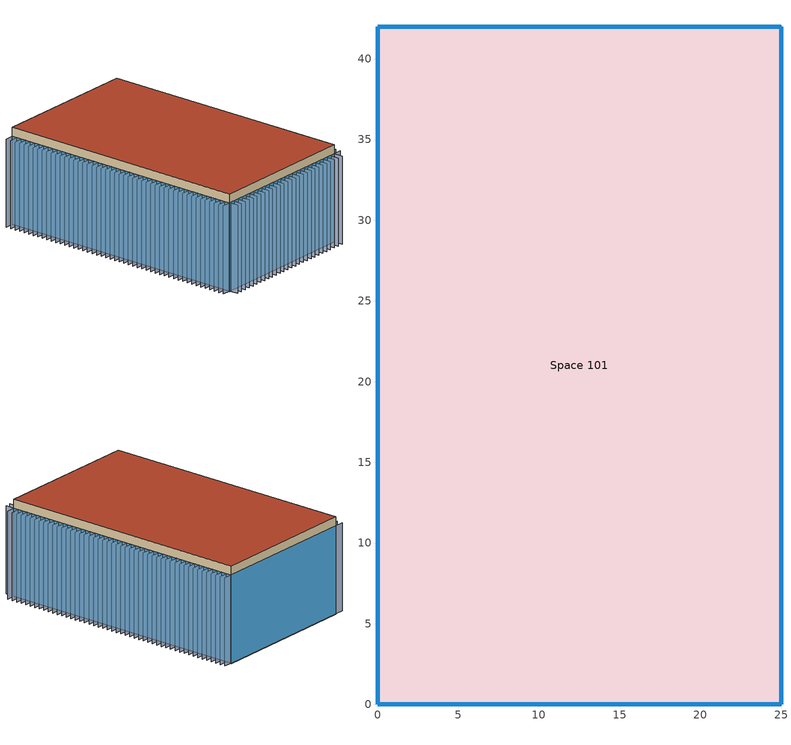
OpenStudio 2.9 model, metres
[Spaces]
Space 101
 floor ground: 25,42 25,0 0,0 0,42 z0
 wall outside: 0,0 25,0 25,42 0,42 0,0 z0:15.85
 window: 25,0.03 25,41.97 / 0,41.97 0,0.03 z0.1:14.38; 0.03,0 24.97,0 / 24.97,42 0.03,42 z0.1:14.39
 roof outside: 25,0 25,42 0,42 0,0 z15.85
shading: 25,0.03 26.5,0.03 / 25,0.9 26.5,0.9 / 25,1.77 26.5,1.77 / 25,2.65 26.5,2.65 / 25,3.52 26.5,3.52 / 25,7.02 26.5,7.02 / 25,5.27 26.5,5.27 / 25,4.4 26.5,4.4 / 25,6.14 26.5,6.14 / 25,13.13 26.5,13.13 / 25,14.01 26.5,14.01 / 25,7.89 26.5,7.89 / 25,12.26 26.5,12.26 / 25,11.39 26.5,11.39 / 25,9.64 26.5,9.64 / 25,8.76 26.5,8.76 / 25,10.51 26.5,10.51 / 25,14.88 26.5,14.88 / 25,16.63 26.5,16.63 / 25,17.5 26.5,17.5 / 25,15.76 26.5,15.76 / 25,20.13 26.5,20.13 / 25,19.25 26.5,19.25 / 25,18.38 26.5,18.38 / 25,21 26.5,21 / 25,27.99 26.5,27.99 / 25,27.12 26.5,27.12 / 25,21.87 26.5,21.87 / 25,26.24 26.5,26.24 / 25,25.37 26.5,25.37 / 25,23.62 26.5,23.62 / 25,22.75 26.5,22.75 / 25,24.5 26.5,24.5 / 25,41.98 26.5,41.98 / 25,41.1 26.5,41.1 / 25,32.36 26.5,32.36 / 25,35.86 26.5,35.86 / 25,38.48 26.5,38.48 / 25,33.24 26.5,33.24 / 25,34.98 26.5,34.98 / 25,40.23 26.5,40.23 / 25,36.73 26.5,36.73 / 25,39.35 26.5,39.35 / 25,37.61 26.5,37.61 / 25,31.49 26.5,31.49 / 25,34.11 26.5,34.11 / 25,29.74 26.5,29.74 / 25,28.87 26.5,28.87 / 25,30.61 26.5,30.61 / 0,41.98 -1.5,41.98 / 0,41.1 -1.5,41.1 / 0,40.23 -1.5,40.23 / 0,39.35 -1.5,39.35 / 0,38.48 -1.5,38.48 / 0,34.98 -1.5,34.98 / 0,36.73 -1.5,36.73 / 0,37.61 -1.5,37.61 / 0,35.86 -1.5,35.86 / 0,28.87 -1.5,28.87 / 0,27.99 -1.5,27.99 / 0,34.11 -1.5,34.11 / 0,29.74 -1.5,29.74 / 0,30.61 -1.5,30.61 / 0,32.36 -1.5,32.36 / 0,33.24 -1.5,33.24 / 0,31.49 -1.5,31.49 / 0,27.12 -1.5,27.12 / 0,25.37 -1.5,25.37 / 0,24.5 -1.5,24.5 / 0,26.24 -1.5,26.24 / 0,21.87 -1.5,21.87 / 0,22.75 -1.5,22.75 / 0,23.62 -1.5,23.62 / 0,21 -1.5,21 / 0,14.01 -1.5,14.01 / 0,14.88 -1.5,14.88 / 0,20.13 -1.5,20.13 / 0,15.76 -1.5,15.76 / 0,16.63 -1.5,16.63 / 0,18.38 -1.5,18.38 / 0,19.25 -1.5,19.25 / 0,17.5 -1.5,17.5 / 0,0.03 -1.5,0.03 / 0,0.9 -1.5,0.9 / 0,9.64 -1.5,9.64 / 0,6.14 -1.5,6.14 / 0,3.52 -1.5,3.52 / 0,8.76 -1.5,8.76 / 0,7.02 -1.5,7.02 / 0,1.77 -1.5,1.77 / 0,5.27 -1.5,5.27 / 0,2.65 -1.5,2.65 / 0,4.4 -1.5,4.4 / 0,10.51 -1.5,10.51 / 0,7.89 -1.5,7.89 / 0,12.26 -1.5,12.26 / 0,13.13 -1.5,13.13 / 0,11.39 -1.5,11.39 z0.1:14.38; 0.03,-1.5 0.03,0 / 0.95,-1.5 0.95,0 / 1.87,-1.5 1.87,0 / 2.8,-1.5 2.8,0 / 3.72,-1.5 3.72,0 / 6.49,-1.5 6.49,0 / 7.42,-1.5 7.42,0 / 4.65,-1.5 4.65,0 / 5.57,-1.5 5.57,0 / 9.27,-1.5 9.27,0 / 11.11,-1.5 11.11,0 / 13.89,-1.5 13.89,0 / 14.81,-1.5 14.81,0 / 12.04,-1.5 12.04,0 / 12.96,-1.5 12.96,0 / 8.34,-1.5 8.34,0 / 10.19,-1.5 10.19,0 / 24.05,-1.5 24.05,0 / 17.58,-1.5 17.58,0 / 16.66,-1.5 16.66,0 / 18.51,-1.5 18.51,0 / 20.36,-1.5 20.36,0 / 24.98,-1.5 24.98,0 / 15.73,-1.5 15.73,0 / 23.13,-1.5 23.13,0 / 19.43,-1.5 19.43,0 / 21.28,-1.5 21.28,0 / 22.2,-1.5 22.2,0 / 0.03,40.5 0.03,42 / 0.95,40.5 0.95,42 / 1.87,40.5 1.87,42 / 2.8,40.5 2.8,42 / 3.72,40.5 3.72,42 / 6.49,40.5 6.49,42 / 7.42,40.5 7.42,42 / 4.65,40.5 4.65,42 / 5.57,40.5 5.57,42 / 9.27,40.5 9.27,42 / 11.11,40.5 11.11,42 / 13.89,40.5 13.89,42 / 14.81,40.5 14.81,42 / 12.04,40.5 12.04,42 / 12.96,40.5 12.96,42 / 8.34,40.5 8.34,42 / 10.19,40.5 10.19,42 / 24.05,40.5 24.05,42 / 17.58,40.5 17.58,42 / 16.66,40.5 16.66,42 / 18.51,40.5 18.51,42 / 20.36,40.5 20.36,42 / 24.98,40.5 24.98,42 / 15.73,40.5 15.73,42 / 23.13,40.5 23.13,42 / 19.43,40.5 19.43,42 / 21.28,40.5 21.28,42 / 22.2,40.5 22.2,42 z0.1:14.39
[Building]
Building 1: Space Type=189.1-2009 - Office - OpenOffice - CZ4-8; Default Construction Set=189.1-2009 - CZ5 - Office
[Site]
Shiraz: Latitude {deg}=29.32; Longitude {deg}=52.36; Time Zone {hr}=3; Elevation {m}=1481
[ClimateZones]
Climate Zone Institution Name 1=ASHRAE; Climate Zone Document Name 1=ANSI/ASHRAE Standard 169; Climate Zone Document Year 1=2006; Climate Zone Institution Name 2=CEC; Climate Zone Document Name 2=California Climate Zone Descriptions; Climate Zone Document Year 2=1995
[SizingPeriod:DesignDay] Sky Clearness=0; Rain Indicator=0; Snow Indicator=0; Day of Month=21; Daylight Saving Time Indicator=0; Dry-Bulb Temperature Range Modifier Type=DefaultMultipliers
Name | Maximum Dry-Bulb Temperature {C} | Daily Dry-Bulb Temperature Range {deltaC} | Humidity Indicating Conditions at Maximum Dry-Bulb | Barometric Pressure {Pa} | Wind Speed {m/s} | Wind Direction {deg} | Month | Day Type | Humidity Indicating Type | Solar Model Indicator | ASHRAE Taub | ASHRAE Taud
Milano-Linate Ann Htg 99.6% Condns DB | -5.1 | 0 | -5.1 | 100094 | 0.4 | 240 | 1 | WinterDesignDay | Wetbulb | ASHRAEClearSky
Milano-Linate Ann Hum_n 99.6% Condns DP=>MCDB | 2.3 | 0 | -11.5 | 100094 | 0.4 | 240 | 1 | WinterDesignDay | Dewpoint | ASHRAEClearSky
Milano-Linate Ann Htg Wind 99.6% Condns WS=>MCDB | 8.8 | 0 | 8.8 | 100094 | 10.3 | 240 | 1 | WinterDesignDay | Wetbulb | ASHRAEClearSky
Milano-Linate Ann Clg .4% Condns DB=>MWB | 33 | 10.2 | 24.1 | 100094 | 2.3 | 220 | 7 | SummerDesignDay | Wetbulb | ASHRAETau | 0.515 | 1.818
Milano-Linate Ann Clg .4% Condns WB=>MDB | 31 | 10.2 | 25.2 | 100094 | 2.3 | 220 | 7 | SummerDesignDay | Wetbulb | ASHRAETau | 0.515 | 1.818
Milano-Linate Ann Clg .4% Condns DP=>MDB | 28.5 | 10.2 | 23.5 | 100094 | 2.3 | 220 | 7 | SummerDesignDay | Dewpoint | ASHRAETau | 0.515 | 1.818
Milano-Linate Ann Clg .4% Condns Enth=>MDB | 31 | 10.2 | 77500 | 100094 | 2.3 | 220 | 7 | SummerDesignDay | Enthalpy | ASHRAETau | 0.515 | 1.818
Shiraz Ann Htg 99.6% Condns DB | -1.8 | 0 | -1.8 | 84753 | 0.6 | 300 | 1 | WinterDesignDay | Wetbulb | ASHRAEClearSky
Shiraz Ann Hum_n 99.6% Condns DP=>MCDB | 14.3 | 0 | -14.8 | 84753 | 0.6 | 300 | 1 | WinterDesignDay | Dewpoint | ASHRAEClearSky
Shiraz Ann Htg Wind 99.6% Condns WS=>MCDB | 11.6 | 0 | 11.6 | 84753 | 10.1 | 300 | 1 | WinterDesignDay | Wetbulb | ASHRAEClearSky
Shiraz Ann Clg .4% Condns DB=>MWB | 39.1 | 14.9 | 18.2 | 84753 | 3.5 | 120 | 7 | SummerDesignDay | Wetbulb | ASHRAETau | 0.731 | 1.354
Shiraz Ann Clg .4% Condns WB=>MDB | 35.2 | 14.9 | 20 | 84753 | 3.5 | 120 | 7 | SummerDesignDay | Wetbulb | ASHRAETau | 0.731 | 1.354
Shiraz Ann Clg .4% Condns DP=>MDB | 29.2 | 14.9 | 14.9 | 84753 | 3.5 | 120 | 7 | SummerDesignDay | Dewpoint | ASHRAETau | 0.731 | 1.354
Shiraz Ann Clg .4% Condns Enth=>MDB | 35.1 | 14.9 | 64500 | 84753 | 3.5 | 120 | 7 | SummerDesignDay | Enthalpy | ASHRAETau | 0.731 | 1.354
MEXICO CITY Ann Htg 99.6% Condns DB | 4.1 | 0 | 4.1 | 77212 | 1.7 | 60 | 1 | WinterDesignDay | Wetbulb | ASHRAEClearSky
MEXICO CITY Ann Hum_n 99.6% Condns DP=>MCDB | 17.3 | 0 | -4.1 | 77212 | 1.7 | 60 | 1 | WinterDesignDay | Dewpoint | ASHRAEClearSky
MEXICO CITY Ann Htg Wind 99.6% Condns WS=>MCDB | 8.6 | 0 | 8.6 | 77212 | 25.7 | 60 | 1 | WinterDesignDay | Wetbulb | ASHRAEClearSky
MEXICO CITY Ann Clg .4% Condns DB=>MWB | 29 | 13.8 | 13.8 | 77212 | 4.9 | 0 | 5 | SummerDesignDay | Wetbulb | ASHRAETau | 0.519 | 1.724
MEXICO CITY Ann Clg .4% Condns WB=>MDB | 23.4 | 13.8 | 16.6 | 77212 | 4.9 | 0 | 5 | SummerDesignDay | Wetbulb | ASHRAETau | 0.519 | 1.724
MEXICO CITY Ann Clg .4% Condns DP=>MDB | 18.2 | 13.8 | 14.8 | 77212 | 4.9 | 0 | 5 | SummerDesignDay | Dewpoint | ASHRAETau | 0.519 | 1.724
MEXICO CITY Ann Clg .4% Condns Enth=>MDB | 23.1 | 13.8 | 55400 | 77212 | 4.9 | 0 | 5 | SummerDesignDay | Enthalpy | ASHRAETau | 0.519 | 1.724
[DefaultConstructionSet] Interior Partition Construction=Interior Partition
Name | Default Exterior Surface Constructions | Default Interior Surface Constructions | Default Ground Contact Surface Constructions | Default Exterior SubSurface Constructions | Default Interior SubSurface Constructions
189.1-2009 - CZ5 - Office | Default Surface Constructions 13 | Default Surface Constructions 14 | Default Surface Constructions 15 | Default Sub Surface Constructions 9 | Default Sub Surface Constructions 10
189.1-2009 - CZ3 - gym 3 | Default Surface Constructions 31 | Default Surface Constructions 32 | Default Surface Constructions 33 | Default Sub Surface Constructions 21 | Default Sub Surface Constructions 22
[DefaultSurfaceConstructions]
Name | Floor Construction | Wall Construction | Roof Ceiling Construction
Default Surface Constructions 13 | ExtSlabCarpet 4in ClimateZone 1-8 | ASHRAE 189.1-2009 ExtWall Mass ClimateZone 5 | ASHRAE 189.1-2009 ExtRoof IEAD ClimateZone 2-5
Default Surface Constructions 14; Default Surface Constructions 32 | Interior Floor | Interior Wall | Interior Ceiling
Default Surface Constructions 15; Default Surface Constructions 33 | ExtSlabCarpet 4in ClimateZone 1-8 | ExtSlabCarpet 4in ClimateZone 1-8 | ExtSlabCarpet 4in ClimateZone 1-8
Default Surface Constructions 31 | ExtSlabCarpet 4in ClimateZone 1-8 | ASHRAE 189.1-2009 ExtWall Mass ClimateZone 3 | ASHRAE 189.1-2009 ExtRoof IEAD ClimateZone 2-5
[Construction]
ExtSlabCarpet 4in ClimateZone 1-8: MAT-CC05 4 HW CONCRETE, CP02 CARPET PAD
Interior Floor: F16 Acoustic tile, F05 Ceiling air space resistance, M11 100mm lightweight concrete
Interior Wall: G01a 19mm gypsum board, F04 Wall air space resistance, G01a 19mm gypsum board
Interior Ceiling: M11 100mm lightweight concrete, F05 Ceiling air space resistance, F16 Acoustic tile
Exterior Door: F08 Metal surface, I01 25mm insulation board
Interior Window: Clear 3mm
Interior Door; Interior Partition: G05 25mm wood
ASHRAE 189.1-2009 ExtRoof IEAD ClimateZone 2-5: Roof Membrane, Roof Insulation [21], Metal Decking
ASHRAE 189.1-2009 ExtWall Mass ClimateZone 3: 1IN Stucco, 8IN Concrete HW, Wall Insulation [36], 1/2IN Gypsum
ASHRAE 189.1-2009 ExtWindow ClimateZone 4-5: Theoretical Glass [207]
ASHRAE 189.1-2009 ExtWall Mass ClimateZone 5: 1IN Stucco, 8IN Concrete HW, Wall Insulation [40], 1/2IN Gypsum
Trp Clr 3mm/13mm Arg: CLEAR 3MM 1, ARGON 13MM, CLEAR 3MM 1, ARGON 13MM, CLEAR 3MM 1
[Material] Thermal Absorptance=0.9
Name | Roughness | Thickness {m} | Conductivity {W/m-K} | Density {kg/m3} | Specific Heat {J/kg-K} | Solar Absorptance | Visible Absorptance
MAT-CC05 4 HW CONCRETE | Rough | 0.1016 | 1.311 | 2240 | 836.8 | 0.85 | 0.85
1IN Stucco | Smooth | 0.0253 | 0.6918 | 1858 | 837 | 0.92 | 0.92
8IN Concrete HW | MediumRough | 0.2033 | 1.7296 | 2243 | 837 | 0.65 | 0.65
1/2IN Gypsum | Smooth | 0.0127 | 0.16 | 784.9 | 830 | 0.4 | 0.4
Roof Membrane | VeryRough | 0.0095 | 0.16 | 1121.29 | 1460 | 0.7 | 0.7
Metal Decking | MediumSmooth | 0.0015 | 45.006 | 7680 | 418.4 | 0.6 | 0.6
F16 Acoustic tile | MediumSmooth | 0.0191 | 0.06 | 368 | 590 | 0.3 | 0.3
M11 100mm lightweight concrete | MediumRough | 0.1016 | 0.53 | 1280 | 840 | 0.5 | 0.5
G01a 19mm gypsum board | MediumSmooth | 0.019 | 0.16 | 800 | 1090 | 0.4 | 0.4
F08 Metal surface | Smooth | 0.0008 | 45.28 | 7824 | 500 | 0.7 | 0.7
I01 25mm insulation board | MediumRough | 0.0254 | 0.03 | 43 | 1210 | 0.6 | 0.6
G05 25mm wood | MediumSmooth | 0.0254 | 0.15 | 608 | 1630 | 0.5 | 0.5
Roof Insulation [21] | MediumRough | 0.2105 | 0.049 | 265 | 836.8 | 0.7 | 0.7
Wall Insulation [36] | MediumRough | 0.0566 | 0.0432 | 91 | 837 | 0.5 | 0.5
Wall Insulation [40] | MediumRough | 0.0794 | 0.0432 | 91 | 837 | 0.5 | 0.5
[Material:NoMass]
CP02 CARPET PAD: Roughness=Smooth; Thermal Resistance {m2-K/W}=0.1; Thermal Absorptance=0.9; Solar Absorptance=0.8; Visible Absorptance=0.8
[Material:AirGap]
Name | Thermal Resistance {m2-K/W}
F05 Ceiling air space resistance | 0.18
F04 Wall air space resistance | 0.15
[DefaultSubSurfaceConstructions]
Name | Fixed Window Construction | Operable Window Construction | Door Construction | Tubular Daylight Dome Construction | Tubular Daylight Diffuser Construction
Default Sub Surface Constructions 9 | ASHRAE 189.1-2009 ExtWindow ClimateZone 4-5 | ASHRAE 189.1-2009 ExtWindow ClimateZone 4-5 | Exterior Door | Interior Window | Interior Window
Default Sub Surface Constructions 10; Default Sub Surface Constructions 22 | Interior Window | Interior Window | Interior Door
Default Sub Surface Constructions 21 | Trp Clr 3mm/13mm Arg |  |  | Interior Window | Interior Window
[WindowMaterial:Glazing] Optical Data Type=SpectralAverage; Thickness {m}=0.003; Infrared Transmittance at Normal Incidence=0
Name | Solar Transmittance at Normal Incidence | Front Side Solar Reflectance at Normal Incidence | Back Side Solar Reflectance at Normal Incidence | Visible Transmittance at Normal Incidence | Front Side Visible Reflectance at Normal Incidence | Back Side Visible Reflectance at Normal Incidence | Front Side Infrared Hemispherical Emissivity | Back Side Infrared Hemispherical Emissivity | Conductivity {W/m-K} | Dirt Correction Factor for Solar and Visible Transmittance | Solar Diffusing
Clear 3mm | 0.837 | 0.075 | 0 | 0.898 | 0.081 | 0 | 0.84 | 0.84 | 0.9 | 1 | No
Theoretical Glass [207] | 0.3311 | 0.6189 | 0 | 0.44 | 0.51 | 0 | 0.9 | 0.9 | 0.0133 | 1 | No
CLEAR 3MM 1 | 0.837 | 0.075 | 0.075 | 0.898 | 0.081 | 0.081 | 0.84 | 0.84 | 0.9
[WindowMaterial:Blind]
Window Material Blind 1: Slat Width {m}=0.025; Slat Separation {m}=0.01875; Front Side Slat Beam Solar Reflectance=0.5; Back Side Slat Beam Solar Reflectance=0.5; Front Side Slat Diffuse Solar Reflectance=0.5; Back Side Slat Diffuse Solar Reflectance=0.5; Slat Beam Visible Transmittance=0
[WindowMaterial:Gas]
ARGON 13MM: Gas Type=Argon; Thickness {m}=0.0127
[SpaceType] Standards Building Type=Office
Name | Default Schedule Set | Design Specification Outdoor Air Object | Standards Space Type
189.1-2009 - Office - OpenOffice - CZ4-8 | 189.1-2009 - Office - OpenOffice - CZ4-8 Schedule Set | 189.1-2009 - Office - OpenOffice - CZ4-8 Ventilation | OpenOffice
189.1-2009 - GYM - CZ1-3 | 189.1-2009 - Office - Corridor - CZ1-3 Schedule Set | 189.1-2009 - Office - Corridor - CZ1-3 Ventilation | Corridor
[DefaultScheduleSet] Number of People Schedule=Office Work Occ; People Activity Level Schedule=Office Activity; Lighting Schedule=Office Bldg Light; Electric Equipment Schedule=Office Bldg Equip; Infiltration Schedule=Office Infil Quarter On
189.1-2009 - Office - Corridor - CZ1-3 Schedule Set; 189.1-2009 - Office - OpenOffice - CZ4-8 Schedule Set
[Lights:Definition] Design Level Calculation Method=Watts/Area
Name | Watts per Space Floor Area {W/m2}
189.1-2009 - Office - Corridor - CZ1-3 Lights Definition | 4.84376
189.1-2009 - Office - OpenOffice - CZ4-8 Lights Definition | 10.6563
[Lights]
Name | Lights Definition | Space or SpaceType
189.1-2009 - Office - OpenOffice - CZ4-8 Lights | 189.1-2009 - Office - OpenOffice - CZ4-8 Lights Definition | 189.1-2009 - Office - OpenOffice - CZ4-8
189.1-2009 - Office - Corridor - CZ1-3 Lights 1 | 189.1-2009 - Office - Corridor - CZ1-3 Lights Definition | 189.1-2009 - GYM - CZ1-3
[DesignSpecification:OutdoorAir] Outdoor Air Method=Sum
Name | Outdoor Air Flow per Floor Area {m3/s-m2} | Outdoor Air Flow per Person {m3/s-person}
189.1-2009 - Office - Corridor - CZ1-3 Ventilation | 0.000254
189.1-2009 - Office - OpenOffice - CZ4-8 Ventilation |  | 0.00943895
[People:Definition] Number of People Calculation Method=People/Area; Fraction Radiant=0.3
Name | People per Space Floor Area {person/m2}
189.1-2009 - Office - OpenOffice - CZ4-8 People Definition | 0.0565105
189.1-2009 - GYM  - CZ1-3 People Definition | 0.04
[People]
Name | People Definition | Space or SpaceType | Multiplier
189.1-2009 - Office - OpenOffice - CZ4-8 People | 189.1-2009 - Office - OpenOffice - CZ4-8 People Definition | 189.1-2009 - Office - OpenOffice - CZ4-8
People 1 | 189.1-2009 - GYM  - CZ1-3 People Definition | 189.1-2009 - GYM - CZ1-3 | 1
[SpaceInfiltration:DesignFlowRate] Design Flow Rate Calculation Method=Flow/ExteriorArea
Name | Space or SpaceType | Flow per Exterior Surface Area {m3/s-m2}
189.1-2009 - Office - OpenOffice - CZ4-8 Infiltration | 189.1-2009 - Office - OpenOffice - CZ4-8 | 0.000226568
189.1-2009 - Office - Corridor - CZ1-3 Infiltration 1 | 189.1-2009 - GYM - CZ1-3 | 0.00030226
[ElectricEquipment:Definition] Design Level Calculation Method=Watts/Area
Name | Watts per Space Floor Area {W/m2}
189.1-2009 - Office - OpenOffice - CZ4-8 Electric Equipment Definition | 7.64238
189.1-2009 - GYMr - CZ1-3 Electric Equipment Definition | 1.72223
[ElectricEquipment]
Name | Electric Equipment Definition | Space or SpaceType
189.1-2009 - Office - OpenOffice - CZ4-8 Electric Equipment | 189.1-2009 - Office - OpenOffice - CZ4-8 Electric Equipment Definition | 189.1-2009 - Office - OpenOffice - CZ4-8
Electric Equipment 1 | 189.1-2009 - GYMr - CZ1-3 Electric Equipment Definition | 189.1-2009 - GYM - CZ1-3
[ThermostatSetpoint:DualSetpoint]
Thermal Zone 1 Thermostat: Heating Setpoint Temperature Schedule=Large Office HtgSetp; Cooling Setpoint Temperature Schedule=Large Office ClgSetp
[ShadingControl]
Shading Control 1: Shading Type=InteriorBlind; Shading Device Material=Window Material Blind 1
[BuildingStory]
Building Story 1: Nominal Z Coordinate {m}=0; Nominal Floor to Floor Height {m}=15.8496
[Space]
Space 101: Space Type=189.1-2009 - GYM - CZ1-3; Default Construction Set=189.1-2009 - CZ3 - gym 3; Building Story=Building Story 1; Thermal Zone=Thermal Zone 1
[ThermalZone]
Thermal Zone 1: Thermostat=Thermal Zone 1 Thermostat; Use Ideal Air Loads=Yes
[Sizing:Zone]
Thermal Zone 1: Zone Cooling Design Supply Air Temperature Input Method=SupplyAirTemperature; Zone Cooling Design Supply Air Temperature {C}=14; Zone Cooling Design Supply Air Temperature Difference {deltaC}=11.11; Zone Heating Design Supply Air Temperature Input Method=SupplyAirTemperature; Zone Heating Design Supply Air Temperature {C}=40; Zone Heating Design Supply Air Temperature Difference {deltaC}=11.11; Zone Cooling Design Supply Air Humidity Ratio {kg-H2O/kg-air}=0.0085; Zone Heating Design Supply Air Humidity Ratio {kg-H2O/kg-air}=0.008; Cooling Design Air Flow Method=DesignDay; Heating Design Air Flow Method=DesignDay; Account for Dedicated Outdoor Air System=No; Dedicated Outdoor Air System Control Strategy=NeutralSupplyAir; Dedicated Outdoor Air Low Setpoint Temperature for Design {C}=autosize; Dedicated Outdoor Air High Setpoint Temperature for Design {C}=autosize
[Schedule:Ruleset]
Name | Default Day Schedule | Summer Design Day Schedule | Winter Design Day Schedule
Office Bldg Light | Office Bldg Light Default Schedule | Office Bldg Light Summer Design Day | Office Bldg Light Winter Design Day
Office Activity | Office Activity Default Schedule | Office Activity Summer Design Day | Office Activity Winter Design Day
Office Infil Quarter On | Office Infil Quarter On Default Schedule | Office Infil Quarter On Summer Design Day | Office Infil Quarter On Winter Design Day
Office Bldg Equip | Office Bldg Equip Default Schedule | Office Bldg Equip Summer Design Day | Office Bldg Equip Winter Design Day
Office Work Occ | Office Bldg Occ Default Schedule | Office Bldg Occ Summer Design Day | Office Bldg Occ Winter Design Day
Large Office HtgSetp | Large Office HtgSetp Default Schedule | Large Office HtgSetp Summer Design Day | Large Office HtgSetp Winter Design Day
Large Office ClgSetp | Large Office ClgSetp Default Schedule | Large Office ClgSetp Summer Design Day | Large Office ClgSetp Winter Design Day
[Schedule:Day]
Office Bldg Light Default Schedule: 5, 0, 0.05, 7, 0, 0.1, 8, 0, 0.3, 17, 0, 0.9, 18, 0, 0.7, 20, 0, 0.5, 22, 0, 0.3, 23, 0, 0.1, 24, 0, 0.05
Office Bldg Light Summer Design Day; Office Infil Quarter On Rule 1 Day Schedule; Office Bldg Equip Summer Design Day: 24, 0, 1
Office Bldg Light Winter Design Day; Office Bldg Equip Winter Design Day; Office Bldg Occ Winter Design Day; Office Bldg Occ Rule 1 Day Schedule: 24, 0, 0
Office Bldg Light Rule 1 Day Schedule: 24, 0, 0.05
Office Bldg Light Rule 2 Day Schedule: 6, 0, 0.05, 8, 0, 0.1, 14, 0, 0.5, 17, 0, 0.15, 24, 0, 0.05
Office Activity Default Schedule; Office Activity Summer Design Day; Office Activity Winter Design Day: 24, 0, 132
Office Infil Quarter On Default Schedule; Office Infil Quarter On Summer Design Day: 6, 0, 1, 22, 0, 0.25, 24, 0, 1
Office Infil Quarter On Winter Design Day; Office Infil Quarter On Rule 2 Day Schedule: 6, 0, 1, 18, 0, 0.25, 24, 0, 1
Office Bldg Equip Default Schedule: 8, 0, 0.4, 12, 0, 0.9, 13, 0, 0.8, 17, 0, 0.9, 18, 0, 0.8, 20, 0, 0.6, 22, 0, 0.5, 24, 0, 0.4
Office Bldg Equip Rule 1 Day Schedule: 24, 0, 0.3
Office Bldg Equip Rule 2 Day Schedule: 6, 0, 0.3, 8, 0, 0.4, 14, 0, 0.5, 17, 0, 0.35, 24, 0, 0.3
Office Bldg Occ Default Schedule: 6, 0, 0, 7, 0, 0.1, 8, 0, 0.2, 12, 0, 0.85, 13, 0, 0.5, 17, 0, 0.85, 18, 0, 0.7, 20, 0, 0.4, 22, 0, 0.1, 24, 0, 0.05
Office Bldg Occ Summer Design Day: 6, 0, 0, 22, 0, 1, 24, 0, 0.05
Office Bldg Occ Rule 2 Day Schedule: 6, 0, 0, 8, 0, 0.1, 14, 0, 0.4, 17, 0, 0.1, 24, 0, 0
Large Office HtgSetp Default Schedule: 6, 0, 15.6, 22, 0, 21, 24, 0, 15.6
Large Office HtgSetp Summer Design Day; Large Office HtgSetp Rule 1 Day Schedule: 24, 0, 15.6
Large Office HtgSetp Winter Design Day: 24, 0, 21
Large Office HtgSetp Rule 2 Day Schedule: 6, 0, 15.6, 18, 0, 21, 24, 0, 15.6
Large Office ClgSetp Default Schedule; Large Office ClgSetp Summer Design Day: 6, 0, 26.7, 22, 0, 24, 24, 0, 26.7
Large Office ClgSetp Winter Design Day; Large Office ClgSetp Rule 1 Day Schedule: 24, 0, 26.7
Large Office ClgSetp Rule 2 Day Schedule: 6, 0, 26.7, 18, 0, 24, 24, 0, 26.7
[Schedule:Rule] Apply Monday=No; Apply Tuesday=No; Apply Wednesday=No; Apply Thursday=No; Apply Friday=No; Date Specification Type=DateRange; Start Month=1; Start Day=1; End Month=12; End Day=31
Name | Schedule Ruleset | Rule Order | Day Schedule | Apply Sunday | Apply Saturday
Office Bldg Light Rule 1 | Office Bldg Light | 0 | Office Bldg Light Rule 1 Day Schedule | Yes | No
Office Bldg Light Rule 2 | Office Bldg Light | 1 | Office Bldg Light Rule 2 Day Schedule | No | Yes
Office Infil Quarter On Rule 1 | Office Infil Quarter On | 0 | Office Infil Quarter On Rule 1 Day Schedule | Yes | No
Office Infil Quarter On Rule 2 | Office Infil Quarter On | 1 | Office Infil Quarter On Rule 2 Day Schedule | No | Yes
Office Bldg Equip Rule 1 | Office Bldg Equip | 0 | Office Bldg Equip Rule 1 Day Schedule | Yes | No
Office Bldg Equip Rule 2 | Office Bldg Equip | 1 | Office Bldg Equip Rule 2 Day Schedule | No | Yes
Office Work Occ Rule 1 | Office Work Occ | 0 | Office Bldg Occ Rule 1 Day Schedule | Yes | No
Office Work Occ Rule 2 | Office Work Occ | 1 | Office Bldg Occ Rule 2 Day Schedule | No | Yes
Large Office HtgSetp Rule 1 | Large Office HtgSetp | 0 | Large Office HtgSetp Rule 1 Day Schedule | Yes | No
Large Office HtgSetp Rule 2 | Large Office HtgSetp | 1 | Large Office HtgSetp Rule 2 Day Schedule | No | Yes
Large Office ClgSetp Rule 1 | Large Office ClgSetp | 0 | Large Office ClgSetp Rule 1 Day Schedule | Yes | No
Large Office ClgSetp Rule 2 | Large Office ClgSetp | 1 | Large Office ClgSetp Rule 2 Day Schedule | No | Yes
